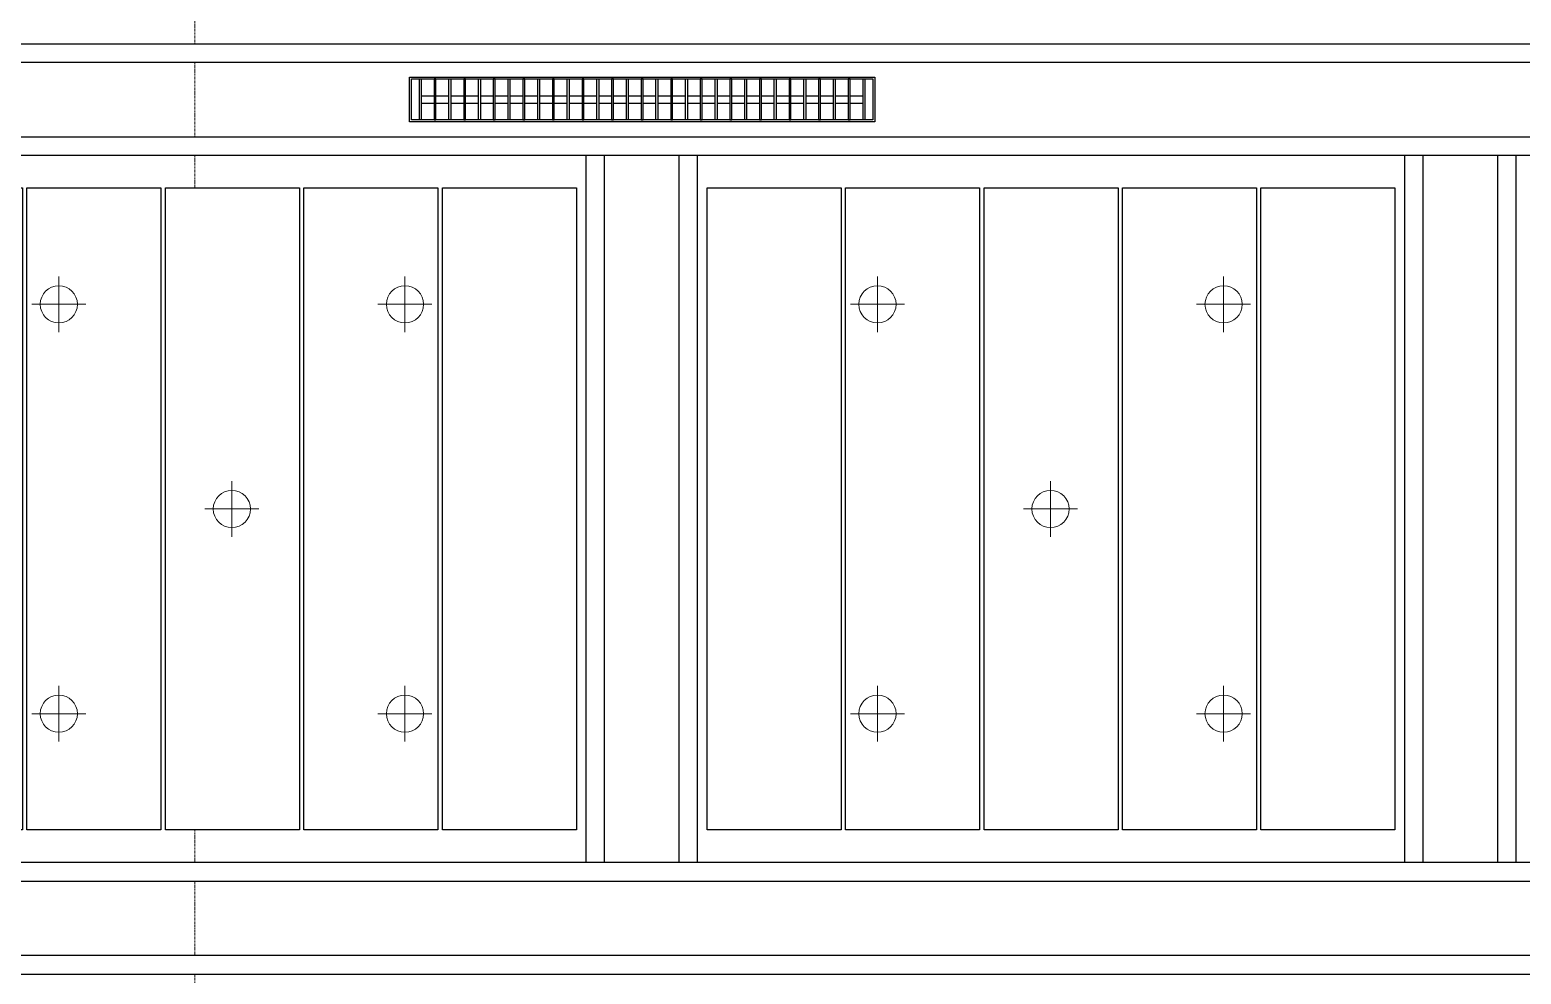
# Model space of a CAD drawing. Header units: millimetres. Extents: x -794334 to -714814, y -17806 to 22403.
# Drawn here: x -767926 to -763919, y -521 to 2016 of the extents above; entities that cross this region are included whole.
import ezdxf
from ezdxf.xclip import XClip

# ---------------------------------------------------------------- set-up
doc = ezdxf.new("R2010")
doc.units = ezdxf.units.MM
doc.header["$XCLIPFRAME"] = 0
doc.linetypes.add('DPA_Grid _ Level 100', pattern=[10, 5.5, -1.6, 1.3, -1.6])
for name, color, linetype in [('000 - WIPEOUT', 250, 'Continuous'), ('001 - ASCESSORIES', 251, 'Continuous'), ('A04_TUBE SERIES', 2, 'Continuous'), ('A11_ALU.SOLID SHEET', 2, 'Continuous')]:
    doc.layers.add(name, color=color, linetype=linetype)
for name, color, linetype, lineweight in [('A-DETL-GENF', 2, 'Continuous', 9), ('E-LITE-EQPM', 2, 'Continuous', 9), ('S-GRID', 251, 'Continuous', 9)]:
    doc.layers.add(name, color=color, linetype=linetype, lineweight=lineweight)

# ---------------------------------------------------------------- blocks, each defined once
blk = doc.blocks.new('*U804')
at = {"layer": 'S-GRID', "linetype": 'DPA_Grid _ Level 100'}
blk.add_line((11400, -21385.5), (11400, 16671.4), dxfattribs=at)
blk = doc.blocks.new('*U1450')
blk.add_attdef('EXTR.OVL-LENGTH_', (-25, -59.1), '', height=5)
blk.add_wipeout([(-25, -25), (25, 25), (25, 13422), (-25, 13472)]).dxf.layer = '000 - WIPEOUT'
at = {"layer": 'A04_TUBE SERIES', "color": 0}
blk.add_lwpolyline([(-25, -25), (25, 25), (25, 13422), (-25, 13472)], close=True, dxfattribs=at)
blk = doc.blocks.new('*U1451')
blk.add_attdef('EXTR.OVL-LENGTH_', (-25, -59.1), '', height=5)
blk.add_wipeout([(-25, -25), (25, 25), (25, 12922), (-25, 12972)]).dxf.layer = '000 - WIPEOUT'
at = {"layer": 'A04_TUBE SERIES', "color": 0}
blk.add_lwpolyline([(-25, -25), (25, 25), (25, 12922), (-25, 12972)], close=True, dxfattribs=at)
blk = doc.blocks.new('*U1417')
blk.add_attdef('EXTR.OVL-LENGTH_', (-25, -59.1), '', height=5)
blk.add_wipeout([(-25, 0), (25, 0), (25, 1900), (-25, 1900)]).dxf.layer = '000 - WIPEOUT'
blk.add_point((0, 0))
at = {"layer": 'A04_TUBE SERIES', "color": 0}
blk.add_lwpolyline([(-25, 0), (25, 0), (25, 1900), (-25, 1900)], close=True, dxfattribs=at)
blk = doc.blocks.new('*U1418')
blk.add_attdef('EXTR.OVL-LENGTH_', (-25, -59.1), '', height=5)
blk.add_wipeout([(-25, 0), (25, 0), (25, 1900), (-25, 1900)]).dxf.layer = '000 - WIPEOUT'
blk.add_point((0, 0))
at = {"layer": 'A04_TUBE SERIES', "color": 0}
blk.add_lwpolyline([(-25, 0), (25, 0), (25, 1900), (-25, 1900)], close=True, dxfattribs=at)
blk = doc.blocks.new('*U1456')
blk.add_attdef('EXTR.OVL-LENGTH_', (-25, -59.1), '', height=5)
blk.add_wipeout([(-25, 0), (25, 0), (25, 12897), (-25, 12897)]).dxf.layer = '000 - WIPEOUT'
at = {"layer": 'A04_TUBE SERIES', "color": 0}
blk.add_lwpolyline([(-25, 0), (25, 0), (25, 12897), (-25, 12897)], close=True, dxfattribs=at)
blk = doc.blocks.new('*U1457')
blk.add_attdef('EXTR.OVL-LENGTH_', (-25, -59.1), '', height=5)
blk.add_wipeout([(-25, 0), (25, 0), (25, 12897), (-25, 12897)]).dxf.layer = '000 - WIPEOUT'
at = {"layer": 'A04_TUBE SERIES', "color": 0}
blk.add_lwpolyline([(-25, 0), (25, 0), (25, 12897), (-25, 12897)], close=True, dxfattribs=at)
blk = doc.blocks.new('*U1524')
at = {"color": 6}
blk.add_point((-37.5, 0), dxfattribs=at)
at = {"color": 3}
blk.add_wipeout([(-862.5, -564), (862.5, -564), (862.5, -924), (-862.5, -924)], dxfattribs=at).dxf.layer = '000 - WIPEOUT'
at = {"layer": 'A11_ALU.SOLID SHEET', "color": 0, "linetype": 'ByBlock'}
blk.add_lwpolyline([(862.5, -924), (-862.5, -924), (-862.5, -564), (862.5, -564)], close=True, dxfattribs=at)
at = {"color": 3}
blk.add_wipeout([(-862.5, -192), (862.5, -192), (862.5, -552), (-862.5, -552)], dxfattribs=at).dxf.layer = '000 - WIPEOUT'
at = {"layer": 'A11_ALU.SOLID SHEET', "color": 0, "linetype": 'ByBlock'}
blk.add_lwpolyline([(862.5, -552), (-862.5, -552), (-862.5, -192), (862.5, -192)], close=True, dxfattribs=at)
at = {"color": 3}
blk.add_wipeout([(-862.5, 180), (862.5, 180), (862.5, -180), (-862.5, -180)], dxfattribs=at).dxf.layer = '000 - WIPEOUT'
at = {"layer": 'A11_ALU.SOLID SHEET', "color": 0, "linetype": 'ByBlock'}
blk.add_lwpolyline([(862.5, -180), (-862.5, -180), (-862.5, 180), (862.5, 180)], close=True, dxfattribs=at)
at = {"color": 3}
blk.add_wipeout([(-862.5, 552), (862.5, 552), (862.5, 192), (-862.5, 192)], dxfattribs=at).dxf.layer = '000 - WIPEOUT'
at = {"layer": 'A11_ALU.SOLID SHEET', "color": 0, "linetype": 'ByBlock'}
blk.add_lwpolyline([(862.5, 192), (-862.5, 192), (-862.5, 552), (862.5, 552)], close=True, dxfattribs=at)
at = {"color": 3}
blk.add_wipeout([(-862.5, 924), (862.5, 924), (862.5, 564), (-862.5, 564)], dxfattribs=at).dxf.layer = '000 - WIPEOUT'
at = {"layer": 'A11_ALU.SOLID SHEET', "color": 0, "linetype": 'ByBlock'}
blk.add_lwpolyline([(862.5, 564), (-862.5, 564), (-862.5, 924), (862.5, 924)], close=True, dxfattribs=at)
blk = doc.blocks.new('A$Ce4e27ef8')
at = {"layer": 'A04_TUBE SERIES', "color": 2, "xscale": -1, "rotation": 90}
for name, p in [('*U1450', (13472, 4675)), ('*U1451', (13222, 4425))]:
    blk.add_blockref(name, p, dxfattribs=at)
at = {"layer": 'A04_TUBE SERIES', "color": 2, "rotation": 90}
blk.add_blockref('*U1457', (13197, 2225), dxfattribs=at)
at = {"layer": 'A11_ALU.SOLID SHEET', "linetype": 'ByBlock', "rotation": 90}
for p in [(1249.75, 3450), (3449.25, 3450)]:
    blk.add_blockref('*U1524', p, dxfattribs=at)
at = {"layer": 'A04_TUBE SERIES', "color": 2}
for name, p in [('*U1417', (2224.5, 2500)), ('*U1418', (2474.5, 2500)), ('*U1417', (4424, 2500)), ('*U1418', (4674, 2500))]:
    blk.add_blockref(name, p, dxfattribs=at)
at = {"layer": 'A04_TUBE SERIES', "color": 2, "rotation": 90.0000000000267}
blk.add_blockref('*U1456', (13197, 2475), dxfattribs=at)
blk = doc.blocks.new('*U1623')
at = {"color": 1}
blk.add_wipeout([(625, -60), (-625, -60), (-625, 60), (625, 60)], dxfattribs=at).dxf.layer = '000 - WIPEOUT'
at = {"layer": '001 - ASCESSORIES', "color": 0}
blk.add_lwpolyline([(625, -60), (-625, -60), (-625, 60), (625, 60)], close=True, dxfattribs=at)
at = {"layer": '001 - ASCESSORIES'}
for points in [[(620, -55), (-620, -55), (-620, 55), (620, 55)], [(-593.5, -55), (-598.5, -55), (-598.5, 55), (-593.5, 55)], [(-558.8, -55), (-553.8, -55), (-553.8, 55), (-558.8, 55)], [(-514, -55), (-519, -55), (-519, 55), (-514, 55)], [(-479.3, -55), (-474.3, -55), (-474.3, 55), (-479.3, 55)], [(-434.6, -55), (-439.6, -55), (-439.6, 55), (-434.6, 55)], [(-399.8, -55), (-394.8, -55), (-394.8, 55), (-399.8, 55)], [(-355.1, -55), (-360.1, -55), (-360.1, 55), (-355.1, 55)], [(-320.4, -55), (-315.4, -55), (-315.4, 55), (-320.4, 55)], [(-275.6, -55), (-280.6, -55), (-280.6, 55), (-275.6, 55)], [(-240.9, -55), (-235.9, -55), (-235.9, 55), (-240.9, 55)], [(-196.2, -55), (-201.2, -55), (-201.2, 55), (-196.2, 55)], [(-161.4, -55), (-156.4, -55), (-156.4, 55), (-161.4, 55)], [(-116.7, -55), (-121.7, -55), (-121.7, 55), (-116.7, 55)], [(-82, -55), (-77, -55), (-77, 55), (-82, 55)], [(-37.2, -55), (-42.2, -55), (-42.2, 55), (-37.2, 55)], [(-2.5, -55), (2.5, -55), (2.5, 55), (-2.5, 55)], [(42.2, -55), (37.2, -55), (37.2, 55), (42.2, 55)], [(77, -55), (82, -55), (82, 55), (77, 55)], [(121.7, -55), (116.7, -55), (116.7, 55), (121.7, 55)], [(156.4, -55), (161.4, -55), (161.4, 55), (156.4, 55)], [(201.2, -55), (196.2, -55), (196.2, 55), (201.2, 55)], [(235.9, -55), (240.9, -55), (240.9, 55), (235.9, 55)], [(280.6, -55), (275.6, -55), (275.6, 55), (280.6, 55)], [(315.4, -55), (320.4, -55), (320.4, 55), (315.4, 55)], [(360.1, -55), (355.1, -55), (355.1, 55), (360.1, 55)], [(394.8, -55), (399.8, -55), (399.8, 55), (394.8, 55)], [(439.6, -55), (434.6, -55), (434.6, 55), (439.6, 55)], [(474.3, -55), (479.3, -55), (479.3, 55), (474.3, 55)], [(519, -55), (514, -55), (514, 55), (519, 55)], [(553.8, -55), (558.8, -55), (558.8, 55), (553.8, 55)], [(598.5, -55), (593.5, -55), (593.5, 55), (598.5, 55)]]:
    blk.add_lwpolyline(points, close=True, dxfattribs=at)
for points in [[(-593.5, 10), (-558.8, 10)], [(-553.8, 10), (-519, 10)], [(-514, 10), (-479.3, 10)], [(-474.3, 10), (-439.6, 10)], [(-434.6, 10), (-399.8, 10)], [(-394.8, 10), (-360.1, 10)], [(-355.1, 10), (-320.4, 10)], [(-315.4, 10), (-280.6, 10)], [(-275.6, 10), (-240.9, 10)], [(-235.9, 10), (-201.2, 10)], [(-196.2, 10), (-161.4, 10)], [(-156.4, 10), (-121.7, 10)], [(-116.7, 10), (-82, 10)], [(-77, 10), (-42.2, 10)], [(-37.2, 10), (-2.5, 10)], [(2.5, 10), (37.2, 10)], [(42.2, 10), (77, 10)], [(82, 10), (116.7, 10)], [(121.7, 10), (156.4, 10)], [(161.4, 10), (196.2, 10)], [(201.2, 10), (235.9, 10)], [(240.9, 10), (275.6, 10)], [(280.6, 10), (315.4, 10)], [(320.4, 10), (355.1, 10)], [(360.1, 10), (394.8, 10)], [(399.8, 10), (434.6, 10)], [(439.6, 10), (474.3, 10)], [(479.3, 10), (514, 10)], [(519, 10), (553.8, 10)], [(558.8, 10), (593.5, 10)], [(-593.5, -10), (-558.8, -10)], [(-553.8, -10), (-519, -10)], [(-514, -10), (-479.3, -10)], [(-474.3, -10), (-439.6, -10)], [(-434.6, -10), (-399.8, -10)], [(-394.8, -10), (-360.1, -10)], [(-355.1, -10), (-320.4, -10)], [(-315.4, -10), (-280.6, -10)], [(-275.6, -10), (-240.9, -10)], [(-235.9, -10), (-201.2, -10)], [(-196.2, -10), (-161.4, -10)], [(-156.4, -10), (-121.7, -10)], [(-116.7, -10), (-82, -10)], [(-77, -10), (-42.2, -10)], [(-37.2, -10), (-2.5, -10)], [(2.5, -10), (37.2, -10)], [(42.2, -10), (77, -10)], [(82, -10), (116.7, -10)], [(121.7, -10), (156.4, -10)], [(161.4, -10), (196.2, -10)], [(201.2, -10), (235.9, -10)], [(240.9, -10), (275.6, -10)], [(280.6, -10), (315.4, -10)], [(320.4, -10), (355.1, -10)], [(360.1, -10), (394.8, -10)], [(399.8, -10), (434.6, -10)], [(439.6, -10), (474.3, -10)], [(479.3, -10), (514, -10)], [(519, -10), (553.8, -10)], [(558.8, -10), (593.5, -10)]]:
    blk.add_lwpolyline(points, dxfattribs=at)
blk = doc.blocks.new('*U1629')
at = {"layer": 'A11_ALU.SOLID SHEET'}
blk.add_blockref('A$Ce4e27ef8', (-23950, -6300.5), dxfattribs=at)
blk.add_blockref('*U1623', (-21599.5, -1750))
blk = doc.blocks.new('LGF_DL_SAA_LowPower_DL1a1 - LGF_DL_SAA_LowPower_DL1a-12437659-4150-01 CONCOURSE LEVEL - REFLECTED CEILING PLAN')
at = {"layer": 'A-DETL-GENF'}
for p, q in [((0, 75), (0, -75)), ((72.5, 0), (-72.5, 0))]:
    blk.add_line(p, q, dxfattribs=at)
blk.add_circle((0, 0), 50, dxfattribs=at)
blk = doc.blocks.new('LGF_DL_SAA_LowPower_DL1a1 - LGF_DL_SAA_LowPower_DL1a-12438006-4150-01 CONCOURSE LEVEL - REFLECTED CEILING PLAN')
at = {"layer": 'A-DETL-GENF'}
for p, q in [((0, -75), (0, 75)), ((72.5, 0), (-72.5, 0))]:
    blk.add_line(p, q, dxfattribs=at)
blk.add_circle((0, 0), 50, dxfattribs=at)
blk = doc.blocks.new('C-1-PP19-AR-4150-01-B_20250901-115810_EXDOWNLIGHT')
at = {"layer": 'E-LITE-EQPM'}
for name, p, rotation in [('LGF_DL_SAA_LowPower_DL1a1 - LGF_DL_SAA_LowPower_DL1a-12437659-4150-01 CONCOURSE LEVEL - REFLECTED CEILING PLAN', (-23165.5, -2300.5), 359.9999881697653), ('LGF_DL_SAA_LowPower_DL1a1 - LGF_DL_SAA_LowPower_DL1a-12437659-4150-01 CONCOURSE LEVEL - REFLECTED CEILING PLAN', (-22235.5, -2300.5), 359.9999881697653), ('LGF_DL_SAA_LowPower_DL1a1 - LGF_DL_SAA_LowPower_DL1a-12437659-4150-01 CONCOURSE LEVEL - REFLECTED CEILING PLAN', (-20966, -2300.5), 359.9999881697653), ('LGF_DL_SAA_LowPower_DL1a1 - LGF_DL_SAA_LowPower_DL1a-12437659-4150-01 CONCOURSE LEVEL - REFLECTED CEILING PLAN', (-20036, -2300.5), 359.9999881697653), ('LGF_DL_SAA_LowPower_DL1a1 - LGF_DL_SAA_LowPower_DL1a-12437659-4150-01 CONCOURSE LEVEL - REFLECTED CEILING PLAN', (-22700.5, -2850.5), 359.9999881697653), ('LGF_DL_SAA_LowPower_DL1a1 - LGF_DL_SAA_LowPower_DL1a-12437659-4150-01 CONCOURSE LEVEL - REFLECTED CEILING PLAN', (-20501, -2850.5), 359.9999881697653), ('LGF_DL_SAA_LowPower_DL1a1 - LGF_DL_SAA_LowPower_DL1a-12438006-4150-01 CONCOURSE LEVEL - REFLECTED CEILING PLAN', (-23165.5, -3400.5), 1.18302346677688e-05), ('LGF_DL_SAA_LowPower_DL1a1 - LGF_DL_SAA_LowPower_DL1a-12438006-4150-01 CONCOURSE LEVEL - REFLECTED CEILING PLAN', (-22235.5, -3400.5), 1.18302346677688e-05), ('LGF_DL_SAA_LowPower_DL1a1 - LGF_DL_SAA_LowPower_DL1a-12438006-4150-01 CONCOURSE LEVEL - REFLECTED CEILING PLAN', (-20966, -3400.5), 1.18302346677688e-05), ('LGF_DL_SAA_LowPower_DL1a1 - LGF_DL_SAA_LowPower_DL1a-12438006-4150-01 CONCOURSE LEVEL - REFLECTED CEILING PLAN', (-20036, -3400.5), 1.18302346677688e-05)]:
    blk.add_blockref(name, p, dxfattribs=dict(at, rotation=rotation))

msp = doc.modelspace()

# ---------------------------------------------------------------- block references
msp.add_blockref('*U804', (-778882.4, 3579))

# ---------------------------------------------------------------- next in the draw order: block references
ref = msp.add_blockref('*U1629', (-744681.2, 3579))
XClip(ref).set_block_clipping_path([(-45802.4668593339, -9620.0029952967), (23702.8690583039, 10334.9999958097)])

# ---------------------------------------------------------------- next in the draw order: block references
ref = msp.add_blockref('C-1-PP19-AR-4150-01-B_20250901-115810_EXDOWNLIGHT', (-744682.4, 3579))
XClip(ref).set_block_clipping_path([(-45801.3280238605, -9620.0029952967), (23704.0078937773, 10334.9999958097)])

doc.saveas('drawing.dxf')
